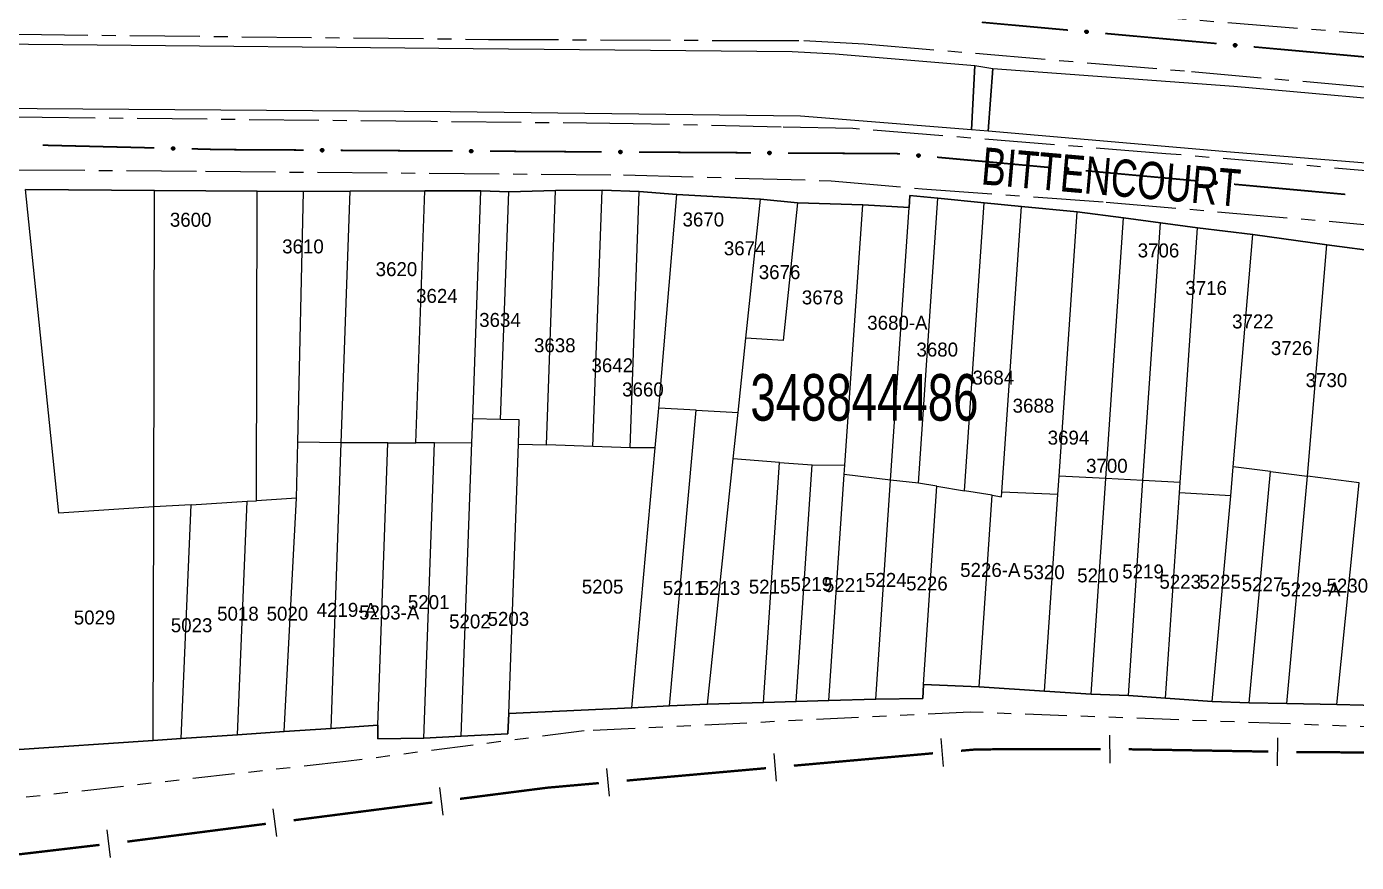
# Model space of a CAD drawing. Extents: x 203851 to 204958, y 4839055 to 4839989.
# Drawn here: x 204450.1 to 204592.8, y 4839099.6 to 4839189.3 of the extents above; entities that cross this region are included whole.
import ezdxf
from ezdxf.enums import TextEntityAlignment as Align

# ---------------------------------------------------------------- set-up
doc = ezdxf.new("R2010")
doc.units = 0
doc.header["$LTSCALE"] = 1.5
doc.header["$MEASUREMENT"] = 0
doc.linetypes.add('TRACO_13', pattern=[8, 5, -1, 1, -1])
doc.linetypes.add('TRACO_25', pattern=[8, 3, -1, 1, -1, 1, -1])
for name, color, linetype in [('CD_MALHA_LOTES', 7, 'CONTINUOUS'), ('CD_TXT_QUADRA', 2, 'CONTINUOUS'), ('HD-CANAIS', 7, 'CONTINUOUS'), ('LM-LIM-SETORES-BAIRROS', 250, 'CONTINUOUS'), ('RU-QUADRA', 210, 'CONTINUOUS'), ('SV-EIXO-RUA-PAV', 20, 'CONTINUOUS'), ('SV-PONTE-BUEIRO', 251, 'CONTINUOUS'), ('SV-RUA-NAO-PAV', 7, 'CONTINUOUS'), ('SV-TXT-RUA-N-PAV', 7, 'CONTINUOUS'), ('Th_NmrPort', 1, 'CONTINUOUS')]:
    doc.layers.add(name, color=color, linetype=linetype)
doc.styles.add('ARIAL', font='ARIAL.SHX')

msp = doc.modelspace()

# ---------------------------------------------------------------- linework, layer by layer
at = {"layer": 'CD_MALHA_LOTES', "linetype": 'Continuous', "flags": 128}
for points in [[(204453.54, 4839137.11), (204449.97, 4839171.86)], [(204449.97, 4839171.86), (204463.8, 4839171.75)], [(204463.73, 4839137.79), (204463.8, 4839171.75)], [(204463.8, 4839171.75), (204474.8, 4839171.67)], [(204474.73, 4839138.45), (204474.8, 4839171.67)], [(204474.8, 4839171.67), (204479.8, 4839171.63)], [(204479.19, 4839144.72), (204479.8, 4839171.63)], [(204479.8, 4839171.63), (204484.8, 4839171.65)], [(204483.84, 4839144.65), (204484.8, 4839171.65)], [(204484.8, 4839171.65), (204492.81, 4839171.69)], [(204491.84, 4839144.68), (204492.81, 4839171.69)], [(204492.81, 4839171.69), (204498.82, 4839171.71)], [(204497.94, 4839147.24), (204498.82, 4839171.71)], [(204498.82, 4839171.71), (204501.81, 4839171.61)], [(204500.94, 4839147.18), (204501.81, 4839171.61)], [(204501.81, 4839171.61), (204506.82, 4839171.75)], [(204505.85, 4839144.45), (204506.82, 4839171.75)], [(204506.82, 4839171.75), (204511.83, 4839171.77)], [(204510.84, 4839144.27), (204511.83, 4839171.77)], [(204511.83, 4839171.77), (204515.82, 4839171.62)], [(204514.84, 4839144.13), (204515.82, 4839171.62)], [(204515.82, 4839171.62), (204519.84, 4839171.32)], [(204517.9, 4839148.4), (204519.84, 4839171.32)], [(204519.84, 4839171.32), (204528.83, 4839170.82)], [(204544.79, 4839169.93), (204544.85, 4839171.19)], [(204544.85, 4839171.19), (204547.87, 4839170.9)], [(204527.26, 4839155.89), (204528.83, 4839170.82)], [(204528.83, 4839170.82), (204532.81, 4839170.4)], [(204532.81, 4839170.4), (204531.25, 4839155.66)], [(204532.81, 4839170.4), (204539.8, 4839170.21)], [(204537.89, 4839142.27), (204539.8, 4839170.21)], [(204539.8, 4839170.21), (204544.79, 4839169.93)], [(204542.79, 4839140.67), (204544.79, 4839169.93)], [(204545.77, 4839140.32), (204547.87, 4839170.9)], [(204547.87, 4839170.9), (204552.84, 4839170.41)], [(204550.73, 4839139.52), (204552.84, 4839170.41)], [(204552.84, 4839170.41), (204556.82, 4839170.03)], [(204554.73, 4839139.38), (204556.82, 4839170.03)], [(204556.82, 4839170.03), (204562.79, 4839169.45)], [(204560.87, 4839141.1), (204562.79, 4839169.45)], [(204562.79, 4839169.45), (204567.76, 4839168.79)], [(204565.87, 4839140.84), (204567.76, 4839168.79)], [(204567.76, 4839168.79), (204571.73, 4839168.26)], [(204569.86, 4839140.61), (204571.73, 4839168.26)], [(204571.73, 4839168.26), (204575.71, 4839167.74)], [(204573.85, 4839140.39), (204575.71, 4839167.74)], [(204575.71, 4839167.74), (204581.67, 4839167.02)], [(204579.56, 4839142.1), (204581.67, 4839167.02)], [(204581.67, 4839167.02), (204589.61, 4839165.9)], [(204587.52, 4839141.08), (204589.61, 4839165.9)], [(204589.61, 4839165.9), (204595.56, 4839165.11)], [(204526.42, 4839147.92), (204527.26, 4839155.89)], [(204531.25, 4839155.66), (204527.26, 4839155.89)], [(204517.54, 4839144.14), (204517.9, 4839148.4)], [(204521.92, 4839148.17), (204517.9, 4839148.4)], [(204519.07, 4839116.44), (204521.92, 4839148.17)], [(204521.92, 4839148.17), (204526.42, 4839147.92)], [(204497.85, 4839144.7), (204497.94, 4839147.24)], [(204500.94, 4839147.18), (204497.94, 4839147.24)], [(204502.93, 4839147.14), (204500.94, 4839147.18)], [(204502.85, 4839144.53), (204502.93, 4839147.14)], [(204525.89, 4839142.94), (204526.42, 4839147.92)], [(204479.05, 4839138.72), (204479.19, 4839144.72)], [(204483.84, 4839144.65), (204479.19, 4839144.72)], [(204482.74, 4839114.02), (204483.84, 4839144.65)], [(204488.84, 4839144.67), (204483.84, 4839144.65)], [(204487.75, 4839114.35), (204488.84, 4839144.67)], [(204488.84, 4839144.67), (204491.84, 4839144.68)], [(204493.85, 4839144.68), (204491.84, 4839144.68)], [(204492.71, 4839112.98), (204493.85, 4839144.68)], [(204493.85, 4839144.68), (204497.85, 4839144.7)], [(204496.72, 4839113.18), (204497.85, 4839144.7)], [(204501.81, 4839115.62), (204502.85, 4839144.53)], [(204502.85, 4839144.53), (204505.85, 4839144.45)], [(204510.84, 4839144.27), (204505.85, 4839144.45)], [(204514.84, 4839144.13), (204510.84, 4839144.27)], [(204517.54, 4839144.14), (204514.84, 4839144.13)], [(204515.03, 4839116.24), (204517.54, 4839144.14)], [(204523.12, 4839116.63), (204525.89, 4839142.94)], [(204530.88, 4839142.54), (204525.89, 4839142.94)], [(204529.14, 4839116.81), (204530.88, 4839142.54)], [(204530.88, 4839142.54), (204534.37, 4839142.3)], [(204532.65, 4839116.91), (204534.37, 4839142.3)], [(204534.37, 4839142.3), (204537.89, 4839142.27)], [(204536.16, 4839117.01), (204537.82, 4839141.26)], [(204537.82, 4839141.26), (204537.89, 4839142.27)], [(204542.79, 4839140.67), (204537.82, 4839141.26)], [(204560.74, 4839139.11), (204560.87, 4839141.1)], [(204565.87, 4839140.84), (204560.87, 4839141.1)], [(204579.29, 4839138.99), (204579.56, 4839142.1)], [(204583.55, 4839141.59), (204579.56, 4839142.1)], [(204581.27, 4839116.78), (204583.55, 4839141.59)], [(204583.55, 4839141.59), (204587.5, 4839141.09)], [(204585.29, 4839116.69), (204587.52, 4839141.08)], [(204587.5, 4839141.09), (204587.52, 4839141.08)], [(204593.06, 4839140.37), (204587.52, 4839141.08)], [(204541.19, 4839117.15), (204542.79, 4839140.67)], [(204545.77, 4839140.32), (204542.79, 4839140.67)], [(204547.76, 4839140), (204545.77, 4839140.32)], [(204546.31, 4839118.73), (204547.76, 4839140)], [(204547.76, 4839140), (204550.73, 4839139.52)], [(204553.7, 4839139.05), (204550.73, 4839139.52)], [(204564.3, 4839117.68), (204565.87, 4839140.84)], [(204569.86, 4839140.61), (204565.87, 4839140.84)], [(204568.3, 4839117.56), (204569.86, 4839140.61)], [(204573.85, 4839140.39), (204569.86, 4839140.61)], [(204573.78, 4839139.28), (204573.85, 4839140.39)], [(204590.66, 4839116.58), (204593.06, 4839140.37)], [(204467.73, 4839138), (204473.75, 4839138.39)], [(204472.7, 4839113.34), (204473.75, 4839138.39)], [(204473.75, 4839138.39), (204474.73, 4839138.45)], [(204479.05, 4839138.72), (204474.73, 4839138.45)], [(204477.72, 4839113.68), (204479.05, 4839138.72)], [(204552.3, 4839118.47), (204553.7, 4839139.05)], [(204553.7, 4839139.05), (204554.7, 4839138.87)], [(204554.7, 4839138.87), (204554.73, 4839139.38)], [(204560.74, 4839139.11), (204554.73, 4839139.38)], [(204559.31, 4839118.01), (204560.74, 4839139.11)], [(204572.29, 4839117.27), (204573.78, 4839139.28)], [(204579.29, 4839138.99), (204573.78, 4839139.28)], [(204577.28, 4839116.91), (204579.29, 4839138.99)], [(204463.73, 4839137.79), (204453.54, 4839137.11)], [(204463.67, 4839112.73), (204463.73, 4839137.79)], [(204467.73, 4839138), (204463.73, 4839137.79)], [(204466.67, 4839112.93), (204467.73, 4839138)], [(204546.31, 4839118.73), (204546.24, 4839117.23)], [(204552.3, 4839118.47), (204546.31, 4839118.73)], [(204559.31, 4839118.01), (204552.3, 4839118.47)], [(204529.14, 4839116.81), (204523.12, 4839116.63)], [(204532.65, 4839116.91), (204529.14, 4839116.81)], [(204536.16, 4839117.01), (204532.65, 4839116.91)], [(204541.19, 4839117.15), (204536.16, 4839117.01)], [(204546.24, 4839117.23), (204541.19, 4839117.15)], [(204564.3, 4839117.68), (204559.31, 4839118.01)], [(204568.3, 4839117.56), (204564.3, 4839117.68)], [(204572.29, 4839117.27), (204568.3, 4839117.56)], [(204577.28, 4839116.91), (204572.29, 4839117.27)], [(204581.27, 4839116.78), (204577.28, 4839116.91)], [(204585.29, 4839116.69), (204581.27, 4839116.78)], [(204590.66, 4839116.58), (204585.29, 4839116.69)], [(204501.81, 4839115.62), (204501.73, 4839113.44)], [(204515.03, 4839116.24), (204501.81, 4839115.62)], [(204519.07, 4839116.44), (204515.03, 4839116.24)], [(204523.12, 4839116.63), (204519.07, 4839116.44)], [(204596.31, 4839116.45), (204590.66, 4839116.58)], [(204482.74, 4839114.02), (204477.72, 4839113.68)], [(204487.75, 4839114.35), (204482.74, 4839114.02)], [(204487.75, 4839112.91), (204487.75, 4839114.35)], [(204463.67, 4839112.73), (204448.73, 4839111.72)], [(204466.67, 4839112.93), (204463.67, 4839112.73)], [(204472.7, 4839113.34), (204466.67, 4839112.93)], [(204477.72, 4839113.68), (204472.7, 4839113.34)], [(204492.71, 4839112.98), (204487.75, 4839112.91)], [(204496.72, 4839113.18), (204492.71, 4839112.98)], [(204501.73, 4839113.44), (204496.72, 4839113.18)]]:
    msp.add_lwpolyline(points, dxfattribs=at)
at = {"layer": 'HD-CANAIS', "linetype": 'Continuous'}
msp.add_polyline3d([(204551.82, 4839185.16, 3.92), (204551.48, 4839178.24, 3.92), (204533.11, 4839179.7, 3.92), (204495.53, 4839180.19, 3.92), (204431.45, 4839180.64, 3.75), (204410.96, 4839180.87, 3.73), (204409.91, 4839187.84, 3.73), (204498.01, 4839186.99, 3.65), (204532.22, 4839186.64, 3.57), (204536.82, 4839186.4, 3.57)], close=True, dxfattribs=at)
msp.add_polyline3d([(204636.82, 4839170.95, 3.91), (204621.58, 4839172.41, 3.91), (204579.26, 4839175.87, 3.91), (204553.25, 4839178.12, 3.79), (204553.74, 4839184.82, 3.86), (204579.63, 4839182.93, 3.86), (204602.83, 4839180.85, 3.86), (204636.82, 4839177.92, 3.86)], dxfattribs=at)
at = {"layer": 'LM-LIM-SETORES-BAIRROS'}
for points in [[(204548.47, 4839109.94), (204548.2, 4839112.93)], [(204566.33, 4839110.3), (204566.32, 4839113.3)], [(204584.3, 4839110.01), (204584.35, 4839113.01)], [(204530.54, 4839108.34), (204530.28, 4839111.33)], [(204512.61, 4839106.74), (204512.35, 4839109.73)], [(204494.79, 4839104.71), (204494.41, 4839107.69)], [(204476.94, 4839102.42), (204476.55, 4839105.4)], [(204459.07, 4839100.15), (204458.71, 4839103.13)]]:
    msp.add_lwpolyline(points, dxfattribs=at)
at = {"layer": 'LM-LIM-SETORES-BAIRROS', "const_width": 0.25}
for points in [[(204532.4, 4839110.02), (204547.34, 4839111.35)], [(204550.33, 4839111.62), (204551.33, 4839111.71)], [(204551.33, 4839111.71), (204552.05, 4839111.77)], [(204552.05, 4839111.77), (204565.32, 4839111.8)], [(204568.32, 4839111.78), (204583.32, 4839111.53)], [(204586.32, 4839111.48), (204601.32, 4839111.39)], [(204514.47, 4839108.42), (204529.41, 4839109.75)], [(204505.88, 4839107.65), (204511.48, 4839108.15)], [(204496.58, 4839106.46), (204505.51, 4839107.6)], [(204505.51, 4839107.6), (204505.88, 4839107.65)], [(204478.73, 4839104.16), (204493.61, 4839106.07)], [(204460.88, 4839101.87), (204475.75, 4839103.78)], [(204443, 4839099.77), (204457.9, 4839101.52)]]:
    msp.add_lwpolyline(points, dxfattribs=at)
at = {"layer": 'RU-QUADRA', "linetype": 'Continuous', "flags": 128}
for points in [[(204595.56, 4839165.11), (204589.61, 4839165.9), (204581.67, 4839167.02), (204575.71, 4839167.74), (204571.73, 4839168.26), (204567.76, 4839168.79), (204562.79, 4839169.45), (204556.82, 4839170.03), (204552.84, 4839170.41), (204547.87, 4839170.9), (204544.85, 4839171.19), (204544.79, 4839169.93), (204539.8, 4839170.21), (204532.81, 4839170.4), (204528.83, 4839170.82), (204519.84, 4839171.32), (204515.82, 4839171.62), (204511.83, 4839171.77), (204506.82, 4839171.75), (204501.81, 4839171.61), (204498.82, 4839171.71), (204492.81, 4839171.69), (204484.8, 4839171.65), (204479.8, 4839171.63), (204474.8, 4839171.67), (204463.8, 4839171.75), (204449.97, 4839171.86)], [(204448.73, 4839111.72), (204463.67, 4839112.73), (204466.67, 4839112.93), (204472.7, 4839113.34), (204477.72, 4839113.68), (204482.74, 4839114.02), (204487.75, 4839114.35), (204487.75, 4839112.91), (204492.71, 4839112.98), (204496.72, 4839113.18), (204501.73, 4839113.44), (204501.81, 4839115.62), (204515.03, 4839116.24), (204519.07, 4839116.44), (204523.12, 4839116.63), (204529.14, 4839116.81), (204532.65, 4839116.91), (204536.16, 4839117.01), (204541.19, 4839117.15), (204546.24, 4839117.23), (204546.31, 4839118.73), (204552.3, 4839118.47), (204559.31, 4839118.01), (204564.3, 4839117.68), (204568.3, 4839117.56), (204572.29, 4839117.27), (204577.28, 4839116.91), (204581.27, 4839116.78), (204585.29, 4839116.69), (204590.66, 4839116.58), (204596.31, 4839116.45)]]:
    msp.add_lwpolyline(points, dxfattribs=at)
at = {"layer": 'SV-EIXO-RUA-PAV', "const_width": 0.18}
for points in [[(204552.57, 4839189.79), (204561.82, 4839188.95)], [(204565.81, 4839188.59), (204577.76, 4839187.51)], [(204581.74, 4839187.15), (204593.69, 4839186.07)], [(204451.8, 4839176.6), (204463.79, 4839176.31)], [(204467.79, 4839176.21), (204470.79, 4839176.13)], [(204470.79, 4839176.13), (204470.84, 4839176.13)], [(204470.84, 4839176.13), (204479.79, 4839176.08)], [(204483.79, 4839176.05), (204495.79, 4839175.98)], [(204499.79, 4839175.96), (204511.79, 4839175.88)], [(204515.79, 4839175.86), (204527.79, 4839175.79)], [(204531.79, 4839175.76), (204542.79, 4839175.7)], [(204542.79, 4839175.7), (204543.65, 4839175.69)], [(204543.65, 4839175.69), (204543.79, 4839175.68)], [(204547.77, 4839175.31), (204559.72, 4839174.22)], [(204563.71, 4839173.86), (204575.66, 4839172.77)], [(204579.64, 4839172.41), (204591.59, 4839171.32)]]:
    msp.add_lwpolyline(points, dxfattribs=at)
at = {"layer": 'SV-EIXO-RUA-PAV'}
for points in [[(204563.68, 4839188.9), (204563.72, 4839188.93), (204563.76, 4839188.95), (204563.79, 4839188.95), (204563.83, 4839188.95), (204563.86, 4839188.95), (204563.9, 4839188.93), (204563.93, 4839188.91), (204563.96, 4839188.87), (204563.98, 4839188.83), (204563.99, 4839188.8), (204563.99, 4839188.76), (204563.98, 4839188.73), (204563.97, 4839188.69), (204563.94, 4839188.66), (204563.91, 4839188.63), (204563.87, 4839188.61), (204563.83, 4839188.6), (204563.8, 4839188.6), (204563.76, 4839188.61), (204563.73, 4839188.62), (204563.69, 4839188.65), (204563.66, 4839188.68), (204563.64, 4839188.72), (204563.64, 4839188.76), (204563.64, 4839188.79), (204563.64, 4839188.83), (204563.66, 4839188.86), (204563.68, 4839188.9)], [(204579.62, 4839187.45), (204579.65, 4839187.49), (204579.69, 4839187.51), (204579.73, 4839187.51), (204579.76, 4839187.51), (204579.8, 4839187.5), (204579.83, 4839187.49), (204579.87, 4839187.47), (204579.9, 4839187.43), (204579.92, 4839187.39), (204579.92, 4839187.35), (204579.92, 4839187.32), (204579.92, 4839187.28), (204579.9, 4839187.25), (204579.88, 4839187.22), (204579.84, 4839187.18), (204579.8, 4839187.16), (204579.77, 4839187.16), (204579.73, 4839187.16), (204579.7, 4839187.17), (204579.66, 4839187.18), (204579.63, 4839187.2), (204579.6, 4839187.24), (204579.58, 4839187.28), (204579.57, 4839187.31), (204579.57, 4839187.35), (204579.58, 4839187.39), (204579.59, 4839187.42), (204579.62, 4839187.45)], [(204465.65, 4839176.37), (204465.69, 4839176.4), (204465.72, 4839176.43), (204465.76, 4839176.44), (204465.79, 4839176.44), (204465.83, 4839176.43), (204465.86, 4839176.42), (204465.9, 4839176.4), (204465.93, 4839176.36), (204465.95, 4839176.32), (204465.97, 4839176.29), (204465.97, 4839176.25), (204465.96, 4839176.22), (204465.95, 4839176.18), (204465.93, 4839176.15), (204465.89, 4839176.11), (204465.86, 4839176.09), (204465.82, 4839176.08), (204465.79, 4839176.08), (204465.75, 4839176.09), (204465.72, 4839176.1), (204465.68, 4839176.12), (204465.65, 4839176.16), (204465.62, 4839176.19), (204465.62, 4839176.23), (204465.61, 4839176.26), (204465.62, 4839176.3), (204465.63, 4839176.33), (204465.65, 4839176.37)], [(204481.65, 4839176.17), (204481.68, 4839176.21), (204481.72, 4839176.23), (204481.75, 4839176.24), (204481.79, 4839176.24), (204481.82, 4839176.24), (204481.86, 4839176.23), (204481.89, 4839176.21), (204481.93, 4839176.17), (204481.95, 4839176.14), (204481.96, 4839176.1), (204481.97, 4839176.07), (204481.96, 4839176.03), (204481.95, 4839176), (204481.93, 4839175.96), (204481.89, 4839175.92), (204481.86, 4839175.9), (204481.82, 4839175.89), (204481.79, 4839175.89), (204481.75, 4839175.89), (204481.72, 4839175.91), (204481.68, 4839175.93), (204481.65, 4839175.96), (204481.62, 4839176), (204481.61, 4839176.03), (204481.61, 4839176.07), (204481.62, 4839176.1), (204481.62, 4839176.14), (204481.65, 4839176.17)], [(204497.65, 4839176.08), (204497.68, 4839176.11), (204497.72, 4839176.14), (204497.75, 4839176.15), (204497.79, 4839176.15), (204497.82, 4839176.14), (204497.86, 4839176.13), (204497.89, 4839176.11), (204497.93, 4839176.08), (204497.95, 4839176.04), (204497.96, 4839176), (204497.97, 4839175.97), (204497.96, 4839175.93), (204497.95, 4839175.9), (204497.93, 4839175.86), (204497.89, 4839175.83), (204497.86, 4839175.81), (204497.82, 4839175.8), (204497.79, 4839175.79), (204497.75, 4839175.8), (204497.72, 4839175.81), (204497.68, 4839175.83), (204497.65, 4839175.87), (204497.62, 4839175.9), (204497.61, 4839175.94), (204497.61, 4839175.97), (204497.61, 4839176.01), (204497.62, 4839176.04), (204497.65, 4839176.08)], [(204513.65, 4839175.98), (204513.68, 4839176.02), (204513.72, 4839176.04), (204513.75, 4839176.05), (204513.79, 4839176.05), (204513.82, 4839176.05), (204513.86, 4839176.04), (204513.89, 4839176.02), (204513.93, 4839175.98), (204513.95, 4839175.94), (204513.96, 4839175.91), (204513.97, 4839175.87), (204513.96, 4839175.84), (204513.95, 4839175.8), (204513.93, 4839175.77), (204513.89, 4839175.73), (204513.86, 4839175.71), (204513.82, 4839175.7), (204513.79, 4839175.7), (204513.75, 4839175.7), (204513.72, 4839175.71), (204513.68, 4839175.73), (204513.65, 4839175.77), (204513.62, 4839175.8), (204513.61, 4839175.84), (204513.61, 4839175.87), (204513.61, 4839175.91), (204513.62, 4839175.95), (204513.65, 4839175.98)], [(204529.65, 4839175.88), (204529.68, 4839175.92), (204529.72, 4839175.94), (204529.75, 4839175.95), (204529.79, 4839175.95), (204529.82, 4839175.95), (204529.86, 4839175.94), (204529.89, 4839175.92), (204529.93, 4839175.88), (204529.95, 4839175.85), (204529.96, 4839175.81), (204529.97, 4839175.78), (204529.96, 4839175.74), (204529.95, 4839175.71), (204529.93, 4839175.67), (204529.89, 4839175.63), (204529.86, 4839175.61), (204529.82, 4839175.6), (204529.79, 4839175.6), (204529.75, 4839175.6), (204529.72, 4839175.62), (204529.68, 4839175.64), (204529.65, 4839175.67), (204529.62, 4839175.71), (204529.61, 4839175.74), (204529.61, 4839175.78), (204529.61, 4839175.81), (204529.62, 4839175.85), (204529.65, 4839175.88)], [(204545.65, 4839175.62), (204545.69, 4839175.65), (204545.72, 4839175.67), (204545.76, 4839175.68), (204545.79, 4839175.68), (204545.83, 4839175.67), (204545.86, 4839175.66), (204545.9, 4839175.63), (204545.93, 4839175.59), (204545.95, 4839175.55), (204545.96, 4839175.52), (204545.96, 4839175.48), (204545.95, 4839175.45), (204545.93, 4839175.41), (204545.91, 4839175.38), (204545.87, 4839175.35), (204545.83, 4839175.33), (204545.8, 4839175.32), (204545.76, 4839175.32), (204545.73, 4839175.33), (204545.69, 4839175.34), (204545.66, 4839175.37), (204545.63, 4839175.41), (204545.61, 4839175.44), (204545.6, 4839175.48), (204545.6, 4839175.52), (204545.61, 4839175.55), (204545.62, 4839175.58), (204545.65, 4839175.62)], [(204561.58, 4839174.16), (204561.62, 4839174.2), (204561.66, 4839174.22), (204561.69, 4839174.22), (204561.73, 4839174.22), (204561.76, 4839174.22), (204561.8, 4839174.2), (204561.83, 4839174.18), (204561.86, 4839174.14), (204561.88, 4839174.1), (204561.89, 4839174.06), (204561.89, 4839174.03), (204561.88, 4839174), (204561.87, 4839173.96), (204561.84, 4839173.93), (204561.81, 4839173.9), (204561.77, 4839173.88), (204561.73, 4839173.87), (204561.7, 4839173.87), (204561.66, 4839173.88), (204561.63, 4839173.89), (204561.59, 4839173.92), (204561.56, 4839173.95), (204561.54, 4839173.99), (204561.54, 4839174.03), (204561.54, 4839174.06), (204561.54, 4839174.1), (204561.56, 4839174.13), (204561.58, 4839174.16)], [(204577.52, 4839172.71), (204577.55, 4839172.74), (204577.59, 4839172.76), (204577.63, 4839172.77), (204577.66, 4839172.77), (204577.7, 4839172.76), (204577.73, 4839172.75), (204577.76, 4839172.72), (204577.8, 4839172.69), (204577.81, 4839172.65), (204577.82, 4839172.61), (204577.82, 4839172.58), (204577.82, 4839172.54), (204577.8, 4839172.51), (204577.78, 4839172.47), (204577.74, 4839172.44), (204577.7, 4839172.42), (204577.67, 4839172.42), (204577.63, 4839172.42), (204577.59, 4839172.42), (204577.56, 4839172.44), (204577.53, 4839172.46), (204577.5, 4839172.5), (204577.48, 4839172.54), (204577.47, 4839172.57), (204577.47, 4839172.61), (204577.48, 4839172.64), (204577.49, 4839172.68), (204577.52, 4839172.71)]]:
    msp.add_lwpolyline(points, close=True, dxfattribs=at)
for points in [[(204563.64, 4839188.83), (204563.98, 4839188.83)], [(204563.64, 4839188.81), (204563.98, 4839188.82)], [(204563.64, 4839188.79), (204563.99, 4839188.8)], [(204563.64, 4839188.77), (204563.99, 4839188.77)], [(204563.64, 4839188.76), (204563.99, 4839188.76)], [(204563.64, 4839188.74), (204563.98, 4839188.74)], [(204563.64, 4839188.72), (204563.98, 4839188.73)], [(204563.65, 4839188.84), (204563.97, 4839188.85)], [(204563.66, 4839188.86), (204563.96, 4839188.87)], [(204563.66, 4839188.7), (204563.97, 4839188.71)], [(204563.66, 4839188.68), (204563.97, 4839188.69)], [(204563.67, 4839188.88), (204563.94, 4839188.89)], [(204563.68, 4839188.9), (204563.93, 4839188.91)], [(204563.68, 4839188.67), (204563.95, 4839188.67)], [(204563.69, 4839188.65), (204563.94, 4839188.66)], [(204563.7, 4839188.91), (204563.91, 4839188.92)], [(204563.72, 4839188.93), (204563.9, 4839188.93)], [(204563.72, 4839188.64), (204563.92, 4839188.64)], [(204563.73, 4839188.62), (204563.91, 4839188.63)], [(204563.74, 4839188.94), (204563.87, 4839188.94)], [(204563.75, 4839188.61), (204563.88, 4839188.62)], [(204563.76, 4839188.95), (204563.86, 4839188.95)], [(204563.76, 4839188.61), (204563.87, 4839188.61)], [(204579.57, 4839187.35), (204579.92, 4839187.35)], [(204579.57, 4839187.33), (204579.92, 4839187.33)], [(204579.57, 4839187.31), (204579.92, 4839187.32)], [(204579.58, 4839187.39), (204579.92, 4839187.39)], [(204579.58, 4839187.37), (204579.92, 4839187.37)], [(204579.58, 4839187.3), (204579.92, 4839187.3)], [(204579.58, 4839187.28), (204579.92, 4839187.28)], [(204579.59, 4839187.42), (204579.9, 4839187.43)], [(204579.59, 4839187.4), (204579.9, 4839187.41)], [(204579.59, 4839187.26), (204579.91, 4839187.27)], [(204579.6, 4839187.43), (204579.88, 4839187.45)], [(204579.6, 4839187.24), (204579.9, 4839187.25)], [(204579.62, 4839187.45), (204579.87, 4839187.47)], [(204579.62, 4839187.22), (204579.89, 4839187.23)], [(204579.63, 4839187.2), (204579.88, 4839187.22)], [(204579.64, 4839187.47), (204579.84, 4839187.48)], [(204579.65, 4839187.49), (204579.83, 4839187.49)], [(204579.65, 4839187.19), (204579.85, 4839187.2)], [(204579.66, 4839187.18), (204579.84, 4839187.18)], [(204579.68, 4839187.5), (204579.81, 4839187.5)], [(204579.68, 4839187.17), (204579.82, 4839187.17)], [(204579.69, 4839187.51), (204579.8, 4839187.5)], [(204579.7, 4839187.17), (204579.8, 4839187.16)], [(204465.61, 4839176.26), (204465.97, 4839176.29)], [(204465.62, 4839176.3), (204465.95, 4839176.32)], [(204465.62, 4839176.28), (204465.95, 4839176.31)], [(204465.62, 4839176.24), (204465.96, 4839176.27)], [(204465.62, 4839176.23), (204465.97, 4839176.25)], [(204465.62, 4839176.21), (204465.96, 4839176.24)], [(204465.62, 4839176.19), (204465.96, 4839176.22)], [(204465.63, 4839176.33), (204465.93, 4839176.36)], [(204465.63, 4839176.32), (204465.94, 4839176.34)], [(204465.64, 4839176.35), (204465.91, 4839176.38)], [(204465.64, 4839176.17), (204465.95, 4839176.2)], [(204465.65, 4839176.37), (204465.9, 4839176.4)], [(204465.65, 4839176.16), (204465.95, 4839176.18)], [(204465.67, 4839176.39), (204465.87, 4839176.41)], [(204465.67, 4839176.14), (204465.94, 4839176.17)], [(204465.68, 4839176.12), (204465.93, 4839176.15)], [(204465.69, 4839176.4), (204465.86, 4839176.42)], [(204465.7, 4839176.11), (204465.9, 4839176.13)], [(204465.71, 4839176.42), (204465.84, 4839176.43)], [(204465.72, 4839176.43), (204465.83, 4839176.43)], [(204465.72, 4839176.1), (204465.89, 4839176.11)], [(204465.74, 4839176.09), (204465.87, 4839176.1)], [(204465.75, 4839176.09), (204465.86, 4839176.09)], [(204481.61, 4839176.07), (204481.96, 4839176.1)], [(204481.61, 4839176.03), (204481.97, 4839176.07)], [(204481.62, 4839176.14), (204481.93, 4839176.17)], [(204481.62, 4839176.12), (204481.94, 4839176.16)], [(204481.62, 4839176.1), (204481.95, 4839176.14)], [(204481.62, 4839176.09), (204481.95, 4839176.12)], [(204481.62, 4839176.05), (204481.96, 4839176.08)], [(204481.62, 4839176.01), (204481.96, 4839176.05)], [(204481.62, 4839176), (204481.96, 4839176.03)], [(204481.64, 4839176.15), (204481.91, 4839176.19)], [(204481.64, 4839175.98), (204481.95, 4839176.01)], [(204481.65, 4839176.17), (204481.89, 4839176.21)], [(204481.65, 4839175.96), (204481.95, 4839176)], [(204481.67, 4839176.19), (204481.87, 4839176.22)], [(204481.67, 4839175.95), (204481.94, 4839175.98)], [(204481.68, 4839176.21), (204481.86, 4839176.23)], [(204481.68, 4839175.93), (204481.93, 4839175.96)], [(204481.7, 4839176.22), (204481.83, 4839176.23)], [(204481.7, 4839175.92), (204481.9, 4839175.94)], [(204481.72, 4839176.23), (204481.82, 4839176.24)], [(204481.72, 4839175.91), (204481.89, 4839175.92)], [(204481.74, 4839175.9), (204481.87, 4839175.91)], [(204481.75, 4839175.89), (204481.86, 4839175.9)], [(204497.61, 4839176.01), (204497.95, 4839176.04)], [(204497.61, 4839175.97), (204497.96, 4839176)], [(204497.61, 4839175.94), (204497.97, 4839175.97)], [(204497.62, 4839176.04), (204497.93, 4839176.08)], [(204497.62, 4839176.02), (204497.94, 4839176.06)], [(204497.62, 4839175.99), (204497.95, 4839176.02)], [(204497.62, 4839175.95), (204497.96, 4839175.98)], [(204497.62, 4839175.92), (204497.96, 4839175.95)], [(204497.62, 4839175.9), (204497.96, 4839175.93)], [(204497.64, 4839176.06), (204497.91, 4839176.09)], [(204497.64, 4839175.88), (204497.95, 4839175.92)], [(204497.65, 4839176.08), (204497.89, 4839176.11)], [(204497.65, 4839175.87), (204497.95, 4839175.9)], [(204497.67, 4839176.1), (204497.87, 4839176.12)], [(204497.67, 4839175.85), (204497.94, 4839175.88)], [(204497.68, 4839176.11), (204497.86, 4839176.13)], [(204497.68, 4839175.83), (204497.93, 4839175.86)], [(204497.7, 4839176.13), (204497.83, 4839176.14)], [(204497.7, 4839175.82), (204497.9, 4839175.85)], [(204497.72, 4839176.14), (204497.82, 4839176.14)], [(204497.72, 4839175.81), (204497.89, 4839175.83)], [(204497.74, 4839175.8), (204497.87, 4839175.82)], [(204497.75, 4839175.8), (204497.86, 4839175.81)], [(204513.61, 4839175.91), (204513.95, 4839175.94)], [(204513.61, 4839175.87), (204513.96, 4839175.91)], [(204513.61, 4839175.84), (204513.97, 4839175.87)], [(204513.62, 4839175.95), (204513.93, 4839175.98)], [(204513.62, 4839175.93), (204513.94, 4839175.96)], [(204513.62, 4839175.89), (204513.95, 4839175.93)], [(204513.62, 4839175.86), (204513.96, 4839175.89)], [(204513.62, 4839175.82), (204513.96, 4839175.85)], [(204513.62, 4839175.8), (204513.96, 4839175.84)], [(204513.64, 4839175.96), (204513.91, 4839176)], [(204513.64, 4839175.79), (204513.95, 4839175.82)], [(204513.65, 4839175.98), (204513.89, 4839176.02)], [(204513.65, 4839175.77), (204513.95, 4839175.8)], [(204513.67, 4839176), (204513.87, 4839176.03)], [(204513.67, 4839175.75), (204513.94, 4839175.78)], [(204513.68, 4839176.02), (204513.86, 4839176.04)], [(204513.68, 4839175.73), (204513.93, 4839175.77)], [(204513.7, 4839176.03), (204513.83, 4839176.04)], [(204513.7, 4839175.73), (204513.9, 4839175.75)], [(204513.72, 4839176.04), (204513.82, 4839176.05)], [(204513.72, 4839175.71), (204513.89, 4839175.73)], [(204513.74, 4839175.71), (204513.87, 4839175.72)], [(204513.75, 4839175.7), (204513.86, 4839175.71)], [(204529.61, 4839175.81), (204529.95, 4839175.85)], [(204529.61, 4839175.78), (204529.96, 4839175.81)], [(204529.61, 4839175.74), (204529.97, 4839175.78)], [(204529.62, 4839175.85), (204529.93, 4839175.88)], [(204529.62, 4839175.83), (204529.94, 4839175.87)], [(204529.62, 4839175.8), (204529.95, 4839175.83)], [(204529.62, 4839175.76), (204529.96, 4839175.79)], [(204529.62, 4839175.72), (204529.96, 4839175.76)], [(204529.62, 4839175.71), (204529.96, 4839175.74)], [(204529.64, 4839175.86), (204529.91, 4839175.9)], [(204529.64, 4839175.69), (204529.95, 4839175.72)], [(204529.65, 4839175.88), (204529.89, 4839175.92)], [(204529.65, 4839175.67), (204529.95, 4839175.71)], [(204529.67, 4839175.9), (204529.87, 4839175.93)], [(204529.67, 4839175.66), (204529.94, 4839175.69)], [(204529.68, 4839175.92), (204529.86, 4839175.94)], [(204529.68, 4839175.64), (204529.93, 4839175.67)], [(204529.7, 4839175.93), (204529.83, 4839175.94)], [(204529.7, 4839175.63), (204529.9, 4839175.65)], [(204529.72, 4839175.94), (204529.82, 4839175.95)], [(204529.72, 4839175.62), (204529.89, 4839175.63)], [(204529.74, 4839175.61), (204529.87, 4839175.62)], [(204529.75, 4839175.6), (204529.86, 4839175.61)], [(204545.6, 4839175.52), (204545.96, 4839175.52)], [(204545.6, 4839175.48), (204545.96, 4839175.48)], [(204545.61, 4839175.55), (204545.95, 4839175.55)], [(204545.61, 4839175.53), (204545.95, 4839175.54)], [(204545.61, 4839175.5), (204545.95, 4839175.5)], [(204545.61, 4839175.46), (204545.95, 4839175.47)], [(204545.61, 4839175.44), (204545.95, 4839175.45)], [(204545.62, 4839175.58), (204545.93, 4839175.59)], [(204545.62, 4839175.57), (204545.93, 4839175.58)], [(204545.62, 4839175.42), (204545.94, 4839175.43)], [(204545.63, 4839175.41), (204545.93, 4839175.41)], [(204545.64, 4839175.6), (204545.91, 4839175.61)], [(204545.65, 4839175.62), (204545.9, 4839175.63)], [(204545.65, 4839175.39), (204545.92, 4839175.4)], [(204545.66, 4839175.37), (204545.91, 4839175.38)], [(204545.67, 4839175.63), (204545.87, 4839175.64)], [(204545.68, 4839175.36), (204545.88, 4839175.36)], [(204545.69, 4839175.65), (204545.86, 4839175.66)], [(204545.69, 4839175.34), (204545.87, 4839175.35)], [(204545.71, 4839175.66), (204545.84, 4839175.66)], [(204545.71, 4839175.34), (204545.85, 4839175.34)], [(204545.72, 4839175.67), (204545.83, 4839175.67)], [(204545.73, 4839175.33), (204545.83, 4839175.33)], [(204561.54, 4839174.1), (204561.88, 4839174.1)], [(204561.54, 4839174.08), (204561.88, 4839174.08)], [(204561.54, 4839174.06), (204561.89, 4839174.06)], [(204561.54, 4839174.04), (204561.89, 4839174.04)], [(204561.54, 4839174.03), (204561.89, 4839174.03)], [(204561.54, 4839174.01), (204561.88, 4839174.01)], [(204561.54, 4839173.99), (204561.88, 4839174)], [(204561.55, 4839174.11), (204561.87, 4839174.12)], [(204561.55, 4839173.97), (204561.87, 4839173.98)], [(204561.56, 4839174.13), (204561.86, 4839174.14)], [(204561.56, 4839173.95), (204561.87, 4839173.96)], [(204561.57, 4839174.15), (204561.84, 4839174.16)], [(204561.58, 4839174.16), (204561.83, 4839174.18)], [(204561.58, 4839173.94), (204561.85, 4839173.94)], [(204561.59, 4839173.92), (204561.84, 4839173.93)], [(204561.6, 4839174.18), (204561.81, 4839174.19)], [(204561.62, 4839174.2), (204561.8, 4839174.2)], [(204561.62, 4839173.9), (204561.82, 4839173.91)], [(204561.63, 4839173.89), (204561.81, 4839173.9)], [(204561.64, 4839174.21), (204561.77, 4839174.21)], [(204561.65, 4839173.88), (204561.78, 4839173.89)], [(204561.66, 4839174.22), (204561.76, 4839174.22)], [(204561.66, 4839173.88), (204561.77, 4839173.88)], [(204577.47, 4839172.61), (204577.82, 4839172.61)], [(204577.47, 4839172.59), (204577.82, 4839172.59)], [(204577.47, 4839172.57), (204577.82, 4839172.58)], [(204577.48, 4839172.64), (204577.81, 4839172.65)], [(204577.48, 4839172.63), (204577.81, 4839172.63)], [(204577.48, 4839172.55), (204577.82, 4839172.56)], [(204577.48, 4839172.54), (204577.82, 4839172.54)], [(204577.49, 4839172.68), (204577.8, 4839172.69)], [(204577.49, 4839172.66), (204577.8, 4839172.67)], [(204577.49, 4839172.52), (204577.8, 4839172.52)], [(204577.5, 4839172.69), (204577.78, 4839172.7)], [(204577.5, 4839172.5), (204577.8, 4839172.51)], [(204577.52, 4839172.71), (204577.76, 4839172.72)], [(204577.52, 4839172.48), (204577.79, 4839172.49)], [(204577.53, 4839172.46), (204577.78, 4839172.47)], [(204577.54, 4839172.73), (204577.74, 4839172.74)], [(204577.55, 4839172.74), (204577.73, 4839172.75)], [(204577.55, 4839172.45), (204577.75, 4839172.46)], [(204577.56, 4839172.44), (204577.74, 4839172.44)], [(204577.57, 4839172.75), (204577.7, 4839172.76)], [(204577.58, 4839172.43), (204577.71, 4839172.43)], [(204577.59, 4839172.76), (204577.7, 4839172.76)], [(204577.59, 4839172.42), (204577.7, 4839172.42)]]:
    msp.add_lwpolyline(points, dxfattribs=at)
at = {"layer": 'SV-PONTE-BUEIRO', "linetype": 'Continuous'}
msp.add_polyline3d([(204551.82, 4839185.16, 3.92), (204553.74, 4839184.82, 3.86), (204553.25, 4839178.12, 3.79), (204551.48, 4839178.24, 3.92)], close=True, dxfattribs=at)
at = {"layer": 'SV-RUA-NAO-PAV', "linetype": 'TRACO_13'}
for points in [[(204636.82, 4839184.99, 3.29), (204624.29, 4839186.04, 3.29), (204598.41, 4839188.18, 3.29), (204555.46, 4839191.61, 3.22), (204524.29, 4839193.2, 3.07), (204500.69, 4839193.7, 3.07), (204468.68, 4839194.51, 3.07), (204410, 4839194.49, 3.21), (204407.46, 4839195.21, 3.21), (204405.92, 4839196.61, 3.21), (204404.06, 4839198.82, 3.21)], [(204407.27, 4839188.33, 3.42), (204407.67, 4839188.9, 3.42), (204408.26, 4839188.9, 3.4), (204449.16, 4839188.5, 3.21), (204499.65, 4839187.96, 3.03), (204525.43, 4839187.84, 3.05), (204533.49, 4839187.83, 3.04), (204539.95, 4839187.48, 3.06), (204575.06, 4839184.5, 3.1), (204618.01, 4839180.74, 3.22), (204636.82, 4839179.31, 3.32)], [(204636.82, 4839170.3, 3.46), (204609.85, 4839172.5, 3.46), (204572.33, 4839175.69, 3.27), (204538.74, 4839178.39, 3.24), (204531.06, 4839178.54, 3.21), (204515.16, 4839178.91, 3.17), (204493.44, 4839179.13, 3.02), (204451.74, 4839179.57, 2.95), (204433.4, 4839179.77, 3.34), (204410.98, 4839180.86, 3.33), (204408.35, 4839180.61, 3.42)], [(204407.06, 4839171.34, 3.03), (204407.26, 4839172.5, 3.03), (204407.92, 4839174.74, 3.03), (204409.76, 4839175.57, 3.03), (204436.81, 4839174.07, 3.03), (204469.28, 4839173.8, 3.03), (204514.12, 4839173.41, 2.88), (204536.39, 4839172.79, 2.88), (204546.16, 4839171.92, 2.88), (204565.92, 4839170.49, 3.02), (204592.8, 4839168.18, 3.16), (204627.77, 4839165.09, 3.16), (204636.82, 4839164.4, 3.16)]]:
    msp.add_polyline3d(points, dxfattribs=at)
at = {"layer": 'SV-RUA-NAO-PAV', "linetype": 'TRACO_25'}
msp.add_polyline3d([(204636.82, 4839114.26, 3.2), (204597.68, 4839114.05, 3.2), (204551.32, 4839115.76, 3.18), (204509.89, 4839113.75, 2.83), (204484.32, 4839110.46, 2.83), (204445.34, 4839106.11, 2.82), (204427.16, 4839104.08, 2.82)], dxfattribs=at)

# ---------------------------------------------------------------- texts
at = {"layer": 'CD_TXT_QUADRA', "style": 'ARIAL', "width": 0.7}
msp.add_text('348844486', height=5, dxfattribs=at).set_placement((204527.74, 4839147.04))
at = {"layer": 'SV-TXT-RUA-N-PAV', "style": 'ARIAL', "width": 0.7}
msp.add_text('BITTENCOURT', height=4, rotation=355, dxfattribs=at).set_placement((204552.42, 4839172.41))
at = {"layer": 'Th_NmrPort', "color": 1}
for s, p in [('3600', (204465.45, 4839168.6)), ('3670', (204520.46, 4839168.63)), ('3610', (204477.5, 4839165.74)), ('3674', (204524.89, 4839165.54)), ('3706', (204569.3, 4839165.31)), ('3620', (204487.53, 4839163.3)), ('3676', (204528.64, 4839162.98)), ('3624', (204491.87, 4839160.43)), ('3678', (204533.26, 4839160.27)), ('3716', (204574.41, 4839161.28)), ('3634', (204498.64, 4839157.85)), ('3680-A', (204540.28, 4839157.55)), ('3722', (204579.43, 4839157.69)), ('3638', (204504.52, 4839155.13)), ('3680', (204545.56, 4839154.67)), ('3726', (204583.59, 4839154.83)), ('3642', (204510.69, 4839152.98)), ('3684', (204551.58, 4839151.66)), ('3660', (204513.98, 4839150.39)), ('3730', (204587.32, 4839151.39)), ('3688', (204555.88, 4839148.65)), ('3694', (204559.64, 4839145.22)), ('3700', (204563.76, 4839142.2)), ('5226-A', (204550.25, 4839131.02)), ('5320', (204557, 4839130.78)), ('5210', (204562.81, 4839130.44)), ('5219', (204567.64, 4839130.86)), ('5205', (204509.65, 4839129.23)), ('5211', (204518.33, 4839129.09)), ('5213', (204522.19, 4839129.09)), ('5215', (204527.57, 4839129.23)), ('5219', (204532.05, 4839129.51)), ('5221', (204535.63, 4839129.4)), ('5224', (204540.04, 4839129.95)), ('5226', (204544.45, 4839129.57)), ('5223', (204571.63, 4839129.76)), ('5225', (204575.91, 4839129.76)), ('5227', (204580.46, 4839129.48)), ('5229-A', (204584.6, 4839128.93)), ('5230', (204589.56, 4839129.34)), ('5201', (204490.99, 4839127.57)), ('5029', (204455.14, 4839125.92)), ('5018', (204470.52, 4839126.33)), ('5020', (204475.83, 4839126.33)), ('4219-A', (204481.2, 4839126.74)), ('5203-A', (204485.75, 4839126.46)), ('5023', (204465.55, 4839125.09)), ('5202', (204495.41, 4839125.5)), ('5203', (204499.54, 4839125.77))]:
    msp.add_text(s, height=1.5, dxfattribs=at).set_placement(p, align=Align.MIDDLE_LEFT)

doc.saveas('drawing.dxf')
